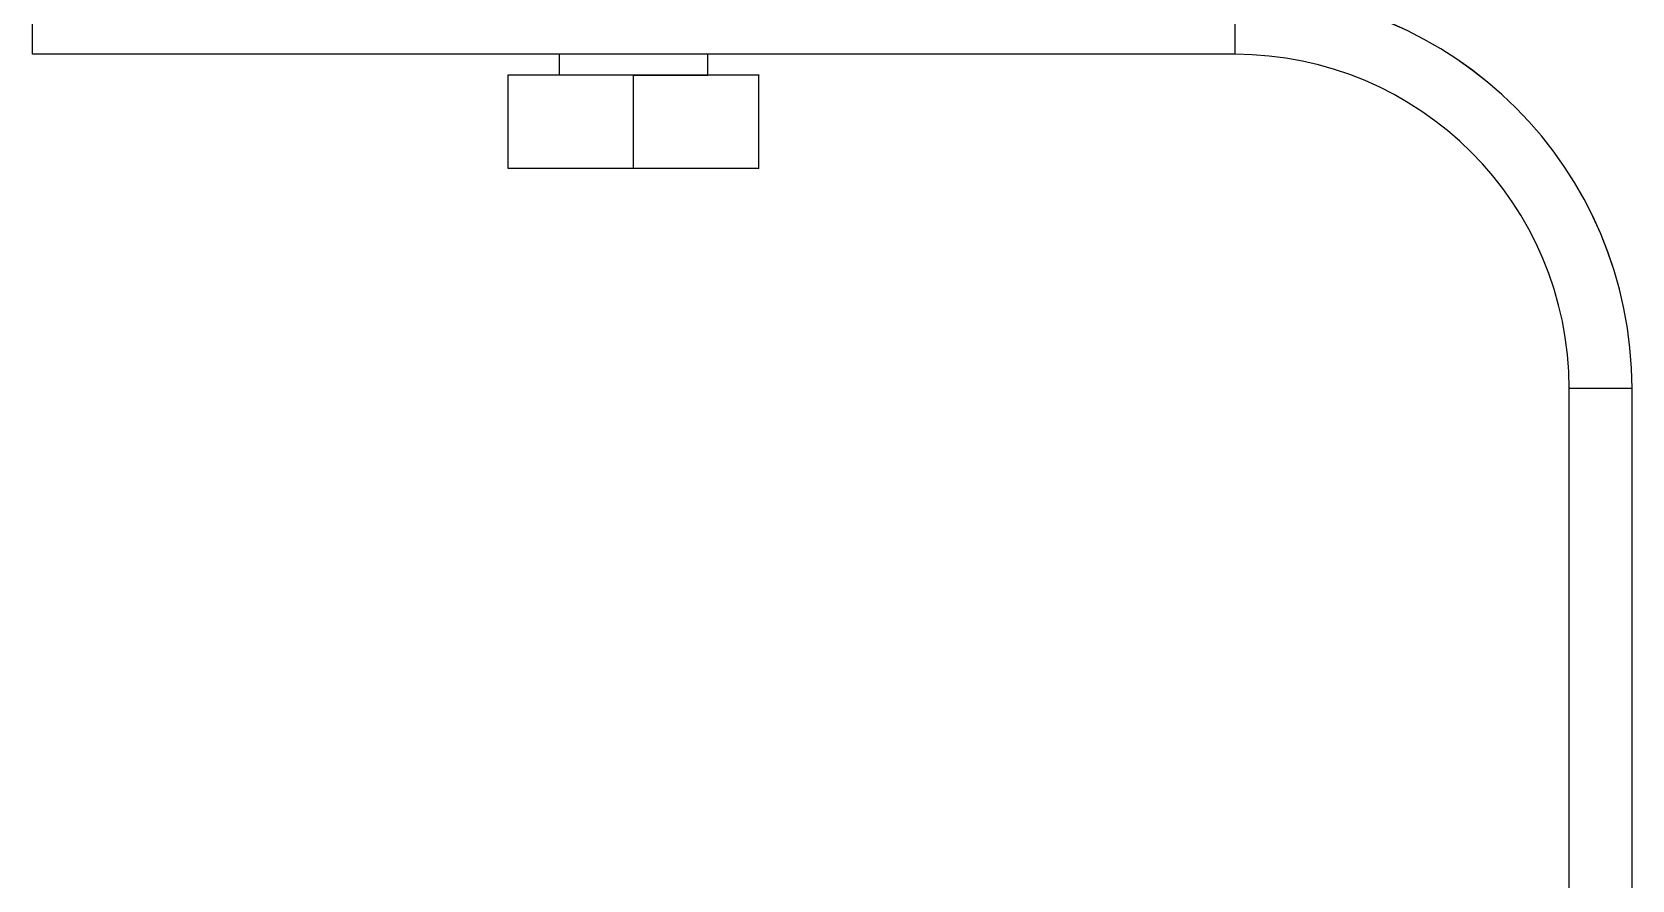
# Model space of a CAD drawing. Extents: x 12.3 to 108.7, y 1.1 to 80.4.
# Drawn here: x 45.964 to 50.752, y 38.74 to 41.277 of the extents above; entities that cross this region are included whole.
import ezdxf

# ---------------------------------------------------------------- set-up
doc = ezdxf.new("R2010")
doc.units = 0
doc.header["$MEASUREMENT"] = 0
doc.layers.add('OBJECT', color=7, linetype='CONTINUOUS')

msp = doc.modelspace()

# ---------------------------------------------------------------- linework, layer by layer
at = {"layer": 'OBJECT'}
for p, q in [((45.9636, 41.3987), (45.9636, 41.2107)), ((49.5636, 41.2107), (49.5636, 41.3987)), ((49.5636, 41.2107), (45.9636, 41.2107)), ((47.5411, 41.2107), (47.5411, 41.1488)), ((47.9861, 41.1488), (47.9861, 41.2107)), ((47.3886, 41.1488), (47.3886, 41.1489)), ((47.3886, 41.1489), (47.5411, 41.1489)), ((47.3886, 40.8688), (47.3886, 41.1488)), ((47.7636, 41.1487), (47.3886, 41.1488)), ((47.7636, 41.1488), (47.9861, 41.1488)), ((48.1386, 41.1488), (47.7636, 41.1487)), ((47.7636, 40.8687), (47.7636, 41.1487)), ((47.9861, 41.1489), (48.1386, 41.1489)), ((48.1386, 41.1489), (48.1386, 41.1488)), ((48.1386, 40.8688), (48.1386, 41.1488)), ((47.7636, 40.8687), (47.3886, 40.8688)), ((48.1386, 40.8688), (47.7636, 40.8687)), ((50.7516, 40.2107), (50.5636, 40.2107)), ((50.5636, 34.4351), (50.5636, 40.2107)), ((50.7516, 40.2107), (50.7516, 40.2109)), ((50.7516, 34.194), (50.7516, 40.2107))]:
    msp.add_line(p, q, dxfattribs=at)
at = {"layer": 'OBJECT', "flags": 128}
msp.add_lwpolyline([(47.7636, 41.1488), (47.7083, 41.1488), (47.6564, 41.1488), (47.6113, 41.1488), (47.5757, 41.1488), (47.552, 41.1488), (47.5415, 41.1488), (47.5411, 41.1488)], dxfattribs=at)
at = {"layer": 'OBJECT'}
for centre, radius, start in [((49.5636, 40.2109), 1.188, 0), ((49.5636, 40.2107), 1.188, 360), ((49.5636, 40.2107), 1, 360)]:
    msp.add_arc(centre, radius, start, 90, dxfattribs=at)

doc.saveas('drawing.dxf')
